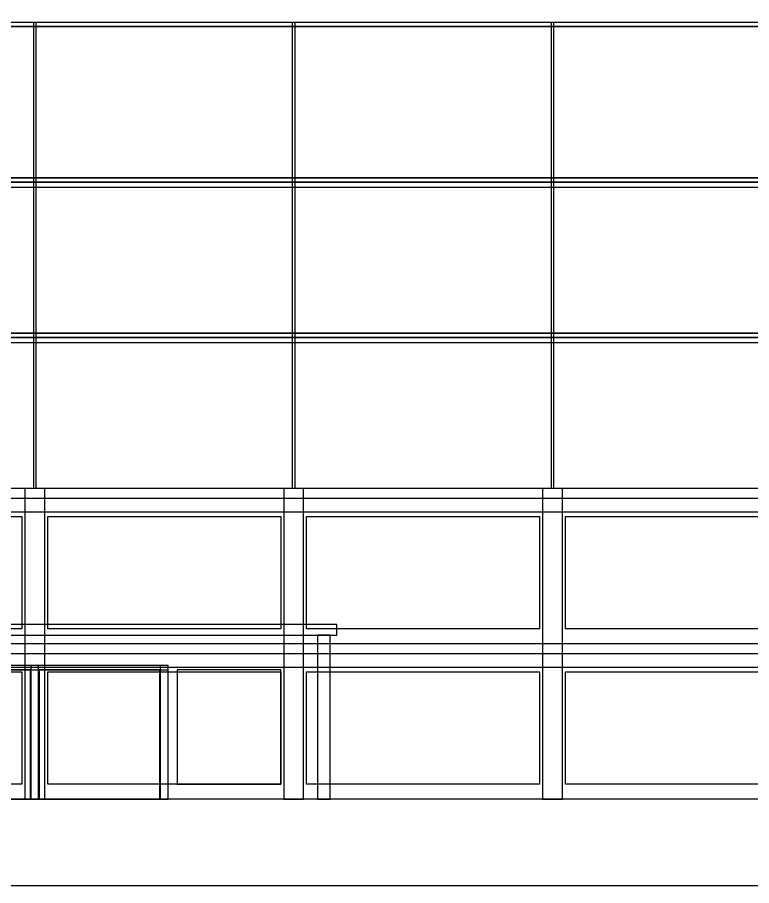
# Model space of a CAD drawing. Header units: millimetres. Extents: x -48000 to 1060615, y -2000 to 333000.
# Drawn here: x -403 to 16614, y -2000 to 18115 of the extents above; entities that cross this region are included whole.
import ezdxf

# ---------------------------------------------------------------- set-up
doc = ezdxf.new("R2010")
doc.units = ezdxf.units.MM
doc.layers.add('D-STR-BASE', color=7, linetype='Continuous', lineweight=25)

msp = doc.modelspace()

# ---------------------------------------------------------------- linework, layer by layer
at = {"layer": 'D-STR-BASE'}
for points in [[(-24900, 18000), (24900, 18000), (24900, 18300), (-24900, 18300)], [(-24000, 17900), (-24000, 18000), (24000, 18000), (24000, 17900)], [(-24000, 17900), (-24000, 18000), (24000, 18000), (24000, 17900)], [(-25, 7200), (-25, 18000), (25, 18000), (25, 7200)], [(-25, 7200), (-25, 18000), (25, 18000), (25, 7200)], [(5975, 7200), (5975, 18000), (6025, 18000), (6025, 7200)], [(5975, 7200), (5975, 18000), (6025, 18000), (6025, 7200)], [(11975, 7200), (11975, 18000), (12025, 18000), (12025, 7200)], [(11975, 7200), (11975, 18000), (12025, 18000), (12025, 7200)], [(-24000, 14400), (-24000, 17900), (24000, 17900), (24000, 14400)], [(-24000, 14400), (-24000, 17900), (24000, 17900), (24000, 14400)], [(-24000, 14300), (-24000, 14400), (24000, 14400), (24000, 14300)], [(-24000, 14300), (-24000, 14400), (24000, 14400), (24000, 14300)], [(-24000, 10800), (-24000, 14300), (24000, 14300), (24000, 10800)], [(-24000, 10800), (-24000, 14300), (24000, 14300), (24000, 10800)], [(-23650, 14180), (23650, 14180), (23650, 14400), (-23650, 14400)], [(-24000, 10700), (-24000, 10800), (24000, 10800), (24000, 10700)], [(-24000, 10700), (-24000, 10800), (24000, 10800), (24000, 10700)], [(-24000, 7200), (-24000, 10700), (24000, 10700), (24000, 7200)], [(-24000, 7200), (-24000, 10700), (24000, 10700), (24000, 7200)], [(-23650, 10580), (23650, 10580), (23650, 10800), (-23650, 10800)], [(-23650, 6980), (23650, 6980), (23650, 7200), (-23650, 7200)], [(-230, 0), (230, 0), (230, 7200), (-230, 7200)], [(-230, 0), (230, 0), (230, 7200), (-230, 7200)], [(5770, 0), (6230, 0), (6230, 7200), (5770, 7200)], [(5770, 0), (6230, 0), (6230, 7200), (5770, 7200)], [(11770, 0), (12230, 0), (12230, 7200), (11770, 7200)], [(11770, 0), (12230, 0), (12230, 7200), (11770, 7200)], [(-24000, 6650), (-24000, 6980), (24000, 6980), (24000, 6650)], [(-24000, 6650), (-24000, 6980), (24000, 6980), (24000, 6650)], [(-5700, 3950), (-5700, 6550), (-300, 6550), (-300, 3950)], [(-5700, 3950), (-5700, 6550), (-300, 6550), (-300, 3950)], [(300, 3950), (300, 6550), (5700, 6550), (5700, 3950)], [(300, 3950), (300, 6550), (5700, 6550), (5700, 3950)], [(6300, 3950), (6300, 6550), (11700, 6550), (11700, 3950)], [(6300, 3950), (6300, 6550), (11700, 6550), (11700, 3950)], [(12300, 3950), (12300, 6550), (17700, 6550), (17700, 3950)], [(12300, 3950), (12300, 6550), (17700, 6550), (17700, 3950)], [(-7000, 3800), (7000, 3800), (7000, 4050), (-7000, 4050)], [(6550, 0), (6850, 0), (6850, 3800), (6550, 3800)], [(-23650, 3380), (23650, 3380), (23650, 3600), (-23650, 3600)], [(-24000, 3050), (-24000, 3380), (24000, 3380), (24000, 3050)], [(-24000, 3050), (-24000, 3380), (24000, 3380), (24000, 3050)], [(-3090, 3000), (3090, 3000), (3090, 3100), (-3090, 3100)], [(-90, 0), (90, 0), (90, 3100), (-90, 3100)], [(2910, 0), (3090, 0), (3090, 3100), (2910, 3100)], [(-5700, 350), (-5700, 2950), (-300, 2950), (-300, 350)], [(-2900, 0), (-100, 0), (-100, 3000), (-2900, 3000)], [(100, 0), (2900, 0), (2900, 3000), (100, 3000)], [(300, 350), (300, 2950), (5700, 2950), (5700, 350)], [(3300, 350), (5700, 350), (5700, 3000), (3300, 3000)], [(6300, 350), (6300, 2950), (11700, 2950), (11700, 350)], [(6300, 350), (6300, 2950), (11700, 2950), (11700, 350)], [(12300, 350), (12300, 2950), (17700, 2950), (17700, 350)], [(12300, 350), (12300, 2950), (17700, 2950), (17700, 350)], [(-48000, -2000), (48000, -2000), (48000, 0), (-48000, 0)]]:
    msp.add_lwpolyline(points, close=True, dxfattribs=at)

doc.saveas('drawing.dxf')
